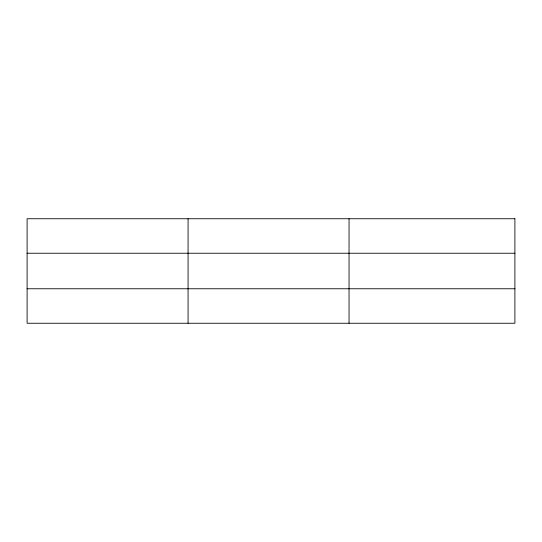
<?xml version="1.0" encoding="UTF-8"?>
<svg xmlns="http://www.w3.org/2000/svg" width="542" height="542" viewBox="0 0 542 542"><rect width="100%" height="100%" fill="white"/><g stroke="black" fill="none" stroke-linecap="round" stroke-linejoin="round"><path stroke-width="0.81" d="M188.074 218.744L188.074 323.256M349.048 218.744L349.048 323.256M27.1 253.236L514.9 253.236M27.1 288.764L514.9 288.764M514.9 218.744L514.9 323.256L27.1 323.256L27.1 218.744L514.9 218.744"/></g></svg>
